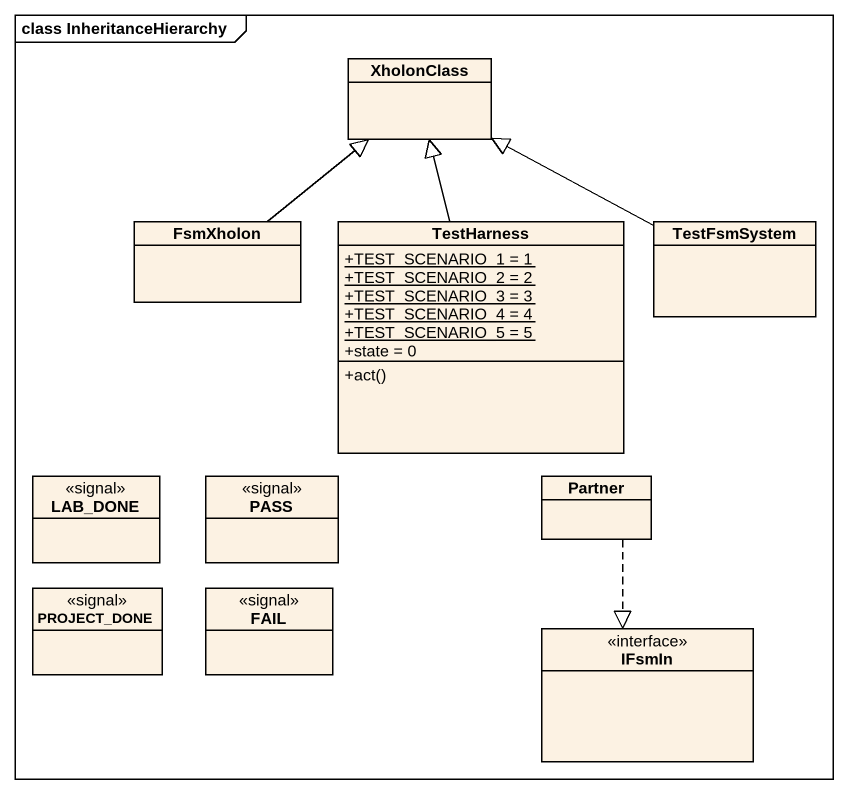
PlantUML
@startuml
mainframe class InheritanceHierarchy
hide circle
hide empty members
skinparam classAttributeIconSize 0
class XholonClass
class FsmXholon
class TestHarness {
  {static} +TEST_SCENARIO_1 = 1
  {static} +TEST_SCENARIO_2 = 2
  {static} +TEST_SCENARIO_3 = 3
  {static} +TEST_SCENARIO_4 = 4
  {static} +TEST_SCENARIO_5 = 5
  +state = 0
  +act()
}
class TestFsmSystem
class LAB_DONE <<signal>>
class PASS <<signal>>
class Partner
class PROJECT_DONE <<signal>>
class FAIL <<signal>>
interface IFsmIn
FsmXholon -up-|> XholonClass
TestHarness -up-|> XholonClass
TestFsmSystem -left-|> XholonClass
Partner ..|> IFsmIn
@enduml
